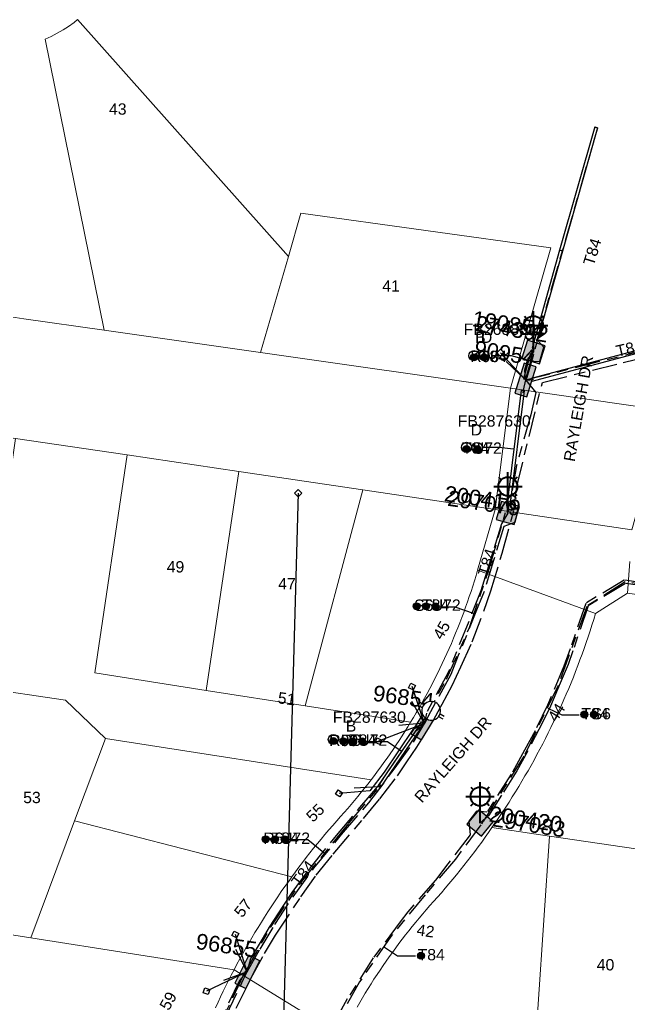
# Model space of a CAD drawing. Header units: metres. Extents: x 282960 to 285195, y 6134329 to 6136665.
# Drawn here: x 283254.9 to 283351.6, y 6136013.9 to 6136170.1 of the extents above; entities that cross this region are included whole.
import ezdxf
from ezdxf.enums import TextEntityAlignment as Align

# ---------------------------------------------------------------- set-up
doc = ezdxf.new("R2010")
doc.units = ezdxf.units.M
doc.linetypes.add('Cable Exist UG', pattern=[8.2, 4, -1.2, 1.8, -1.2])
doc.layers.get('0').update_dxf_attribs({"color": 6})
doc.layers.add('Cadastre Land Parcels_SP_EXT', color=9, linetype='Continuous', lineweight=5)
doc.layers.add('Cadastre Roads_SP_EXT', color=9, linetype='Continuous', lineweight=5)
for name, color, linetype in [('Duct_SP_EXT', 7, 'Continuous'), ('Equip_LV_EXT', 7, 'Continuous'), ('Equip_SP_SL_EXT', 7, 'Continuous'), ('Mains_HV_EXT', 7, 'Continuous'), ('Mains_LV_EXT', 7, 'Continuous'), ('Mains_LV_SL_EXT', 7, 'Continuous'), ('Mains_SL_EXT', 7, 'Continuous'), ('Services_SP_EXT', 7, 'Continuous'), ('SupportsUG_SP_LV_EXT', 7, 'Continuous'), ('SupportsUG_SP_LV_SL_EXT', 7, 'Continuous'), ('Trench_SP_EXT', 7, 'Continuous')]:
    doc.layers.add(name, color=color, linetype=linetype)
doc.styles.add('COLUMN_LABEL', font='arial.ttf')
doc.styles.add('iecARIAL', font='arial.ttf', dxfattribs={"height": 2})
doc.styles.add('POLE_LABEL', font='arial.ttf')
doc.styles.get("Standard").update_dxf_attribs({"font": 'arial.ttf'})

# ---------------------------------------------------------------- blocks, each defined once
blk = doc.blocks.new('COLUMN_EXT')
blk.add_hatch(color=256).paths.add_polyline_path([(-1.49, 1.48), (-1.49, -1.49), (1.48, -1.49), (1.48, 1.48)])
blk.add_lwpolyline([(-1.49, -1.49), (1.48, -1.49), (1.48, 1.48), (-1.49, 1.48)], close=True)
for tag, height, style, flags, p in [('ASSET_NUM', 2.5, 'COLUMN_LABEL', 8, (2, 2)), ('STRUCTURE_PLANT_NUMBER', 0.2, 'POLE_LABEL', 9, (1.81, 0.03)), ('STREET_CODE', 0.2, 'COLUMN_LABEL', 9, (1.81, -0.2))]:
    blk.add_attdef(tag, text='', height=height, dxfattribs=dict(style=style, flags=flags)).set_placement(p, align=Align.MIDDLE_LEFT)
at = {"flags": 9}
for tag, p in [('COLUMN_TYPE', (1.81, -0.4)), ('OWNED_BY', (1.81, -0.6)), ('STATE', (1.81, -0.8)), ('USAGE', (1.81, -1)), ('STREETNAME', (1.81, -1.6)), ('LEGEND', (1.81, -1.2)), ('LOCATION', (1.81, -1.4)), ('SUBURB', (1.81, -1.8)), ('NOTES', (1.81, -2))]:
    blk.add_attdef(tag, text='', height=0.2, dxfattribs=at).set_placement(p, align=Align.MIDDLE_LEFT)
at = {"flags": 1}
blk.add_attdef('Z', (1.81, -2.35), '', height=0.2, dxfattribs=at)
blk = doc.blocks.new('PILLAR_EXT')
blk.add_hatch(color=256).paths.add_polyline_path([(-2.475, 0.99), (-2.475, -0.99), (2.475, -0.99), (2.475, 0.99)])
blk.add_lwpolyline([(-2.475, -0.99), (2.475, -0.99), (2.475, 0.99), (-2.475, 0.99)], close=True)
at = {"style": 'iecARIAL', "flags": 8}
blk.add_attdef('ASSET_NUM', (1.5, 3.5), '', height=2.5, dxfattribs=at)
for tag, p, flags in [('OWNED_BY', (0, -0.2), 9), ('STATE', (0, -0.4), 9), ('SUPPORT_TYPE', (0, -0.6), 9), ('USAGE', (0, -0.8), 9), ('LEGEND', (0, -1), 9), ('LOCATION', (0, -1.2), 9), ('NOTES', (0, -1.4), 9), ('PARENT', (0, -1.6), 9), ('STREETNAME', (0, -1.8), 9), ('SUBURB', (0, -2), 1)]:
    blk.add_attdef(tag, p, '', height=0.2, dxfattribs=dict(flags=flags))
blk = doc.blocks.new('DUCT_EXT')
blk.add_circle((0, 0.8), 0.8)
at = {"flags": 1}
blk.add_attdef('Z', (0, 0), '', height=0.2, dxfattribs=at)
at = {"flags": 9}
for tag, p in [('DUCT_CODE', (0, 0)), ('XSECT_TYPE', (0, -0.2)), ('STATE', (0, -0.6)), ('FB_REFERENCE', (0, -0.4)), ('NOTES', (0, -0.8))]:
    blk.add_attdef(tag, text='', height=0.2, dxfattribs=at).set_placement(p, align=Align.MIDDLE_LEFT)
blk = doc.blocks.new('SL_LANTERN_EXT')
at = {"lineweight": 40}
for p, q in [((0, 1.97), (0, 6.47)), ((-1.46, 5.68), (-1.06, 5.28)), ((1.46, 5.68), (1.06, 5.28)), ((-2.25, 4.22), (2.25, 4.22)), ((-1.46, 2.76), (-1.06, 3.16)), ((1.46, 2.76), (1.06, 3.16)), ((0, 0), (0, 2.72))]:
    blk.add_line(p, q, dxfattribs=at)
blk.add_circle((0, 4.22), 1.5, dxfattribs=at)
at = {"style": 'iecARIAL', "flags": 8}
blk.add_attdef('ASSET_NUM', (1.5, 1.5), '', height=2.5, dxfattribs=at)
for tag, p, height, flags in [('OPERATING_VOLTAGE', (0.98, -1.65), 0.2, 9), ('CONSTRUCTED_VOLTAGE', (0.98, -0.65), 0.2, 9), ('CONTROL_TYPE', (0.98, -0.85), 0.2, 9), ('LANTERN_PURPOSE', (0.98, -1.05), 0.2, 9), ('LANTERN_TYPE', (0.98, -1.25), 0.2, 9), ('NO_PHASES', (0.98, -1.45), 0.2, 9), ('LNUMBER', (2.18, -3.25), 2.5, 8), ('ORIENTATION', (0.98, -1.85), 0.2, 9), ('OWNED_BY', (0.98, -2.05), 0.2, 9), ('STATE', (0.98, -2.25), 0.2, 9), ('USAGE', (0.98, -2.45), 0.2, 9), ('CEXIST', (0.98, -2.65), 0.2, 9), ('CNEW', (0.98, -2.85), 0.2, 9), ('CNUMBER', (0.98, -3.05), 0.2, 9), ('CREMOVE', (0.98, -3.25), 0.2, 9), ('CREPLACE', (0.98, -3.45), 0.2, 9), ('LKINGHEIGHT', (0.98, -3.65), 0.2, 9), ('LBRACKET', (0.98, -3.85), 0.2, 9), ('LBRACKETVOCAB', (0.98, -4.05), 0.2, 9), ('LCATEGORY', (0.98, -4.25), 0.2, 9), ('LCHARGE1', (0.98, -4.45), 0.2, 9), ('LCHARGE1PERCENT', (0.98, -4.65), 0.2, 9), ('LCHARGE2', (0.98, -4.85), 0.2, 9), ('LCHARGE2PERCENT', (0.98, -5.05), 0.2, 9), ('LCHARGE3', (0.98, -5.25), 0.2, 9), ('LCHARGE3PERCENT', (0.98, -5.45), 0.2, 9), ('LEXIST', (0.98, -5.65), 0.2, 9), ('LLAMP', (0.98, -5.85), 0.2, 9), ('LLAMPVOCAB', (0.98, -6.05), 0.2, 9), ('LMAST', (0.98, -6.25), 0.2, 9), ('LMASTVOCAB', (0.98, -6.45), 0.2, 9), ('LNEW', (0.98, -6.65), 0.2, 9), ('LANTNUMBER', (0.98, -6.85), 0.2, 9), ('LOUTREACH', (0.98, -7.25), 0.2, 9), ('LOUTREACHVOCAB', (0.98, -7.45), 0.2, 9), ('LRATECODE', (0.98, -7.65), 0.2, 9), ('LREMOVE', (0.98, -7.85), 0.2, 9), ('STREETNAME', (0.98, -9.25), 0.2, 9), ('SUBURB', (0.98, -9.45), 0.2, 1), ('LREPLACE', (0.98, -8.05), 0.2, 9), ('LTYPE', (0.98, -8.25), 0.2, 9), ('LTYPEVOCAB', (0.98, -8.45), 0.2, 9), ('LEGEND', (0.98, -8.65), 0.2, 9), ('LOCATION', (0.98, -8.85), 0.2, 9), ('NOTES', (0.98, -9.05), 0.2, 9)]:
    blk.add_attdef(tag, p, '', height=height, dxfattribs=dict(flags=flags))
blk = doc.blocks.new('CCP_EXT')
at = {"flags": 9}
for tag, p in [('LIFE_SUPPORT', (0, -1.6)), ('STATE', (0, -1.8)), ('NOTES', (0, -2))]:
    blk.add_attdef(tag, text='', height=0.2, dxfattribs=at).set_placement(p, align=Align.MIDDLE_LEFT)
blk.add_wipeout([(0, 0.57), (0.57, 0), (0, -0.57), (-0.57, 0)])
blk.add_lwpolyline([(-0.57, 0), (0, 0.57), (0.57, 0), (0, -0.57), (-0.57, 0)])
at = {"flags": 1}
blk.add_attdef('Z', (0, 0), '', height=0.2, dxfattribs=at)
at = {"flags": 9}
for tag, p in [('CCP_TYPE', (0, 0)), ('CONSTRUCTED_VOLTAGE', (0, -0.2)), ('OPERATING_VOLTAGE', (0, -0.6)), ('ORIENTATION', (0, -0.8)), ('OWNED_BY', (0, -1)), ('NO_PHASES', (0, -0.4)), ('USAGE', (0, -1.2)), ('LEGEND', (0, -1.4))]:
    blk.add_attdef(tag, text='', height=0.2, dxfattribs=at).set_placement(p, align=Align.MIDDLE_LEFT)
blk = doc.blocks.new('LV_UG_LINKS_OPEN_EXT')
for p, q in [((-0.25, 1.47), (-0.25, 2.22)), ((0.25, 1.47), (0.25, 2.22)), ((-0.25, -1.47), (-0.25, -2.22)), ((0.25, -1.47), (0.25, -2.22))]:
    blk.add_line(p, q)
at = {"flags": 9}
for tag, p in [('ACTUAL_STATUS', (0, 0)), ('CONSTRUCTED_VOLTAGE', (0, -0.2)), ('OPERATING_VOLTAGE', (0, -0.6)), ('ORIENTATION', (0, -0.8)), ('STATE', (0, -1)), ('SWITCH_TYPE', (0, -1.2)), ('NO_PHASES', (0, -0.4)), ('USAGE', (0, -1.4)), ('NOTES', (0, -1.6))]:
    blk.add_attdef(tag, text='', height=0.2, dxfattribs=at).set_placement(p, align=Align.MIDDLE_LEFT)
at = {"flags": 1}
blk.add_attdef('Z', (0, 0), '', height=0.2, dxfattribs=at)
blk.add_wipeout([(-0.25, 1.47), (-0.43, 1.43), (-0.61, 1.36), (-0.77, 1.28), (-0.93, 1.17), (-1.07, 1.05), (-1.19, 0.9), (-1.29, 0.75), (-1.38, 0.58), (-1.44, 0.4), (-1.48, 0.22), (-1.49, 0.03), (-1.49, -0.16), (-1.45, -0.34), (-1.4, -0.52), (-1.32, -0.69), (-1.23, -0.85), (-1.11, -1), (-0.98, -1.13), (-0.83, -1.24), (-0.66, -1.34), (-0.49, -1.41), (-0.31, -1.46), (-0.13, -1.49), (0.06, -1.49), (0.25, -1.47), (0.43, -1.43), (0.61, -1.36), (0.77, -1.28), (0.93, -1.17), (1.07, -1.05), (1.19, -0.9), (1.29, -0.75), (1.38, -0.58), (1.44, -0.4), (1.48, -0.22), (1.49, -0.03), (1.49, 0.16), (1.45, 0.34), (1.4, 0.52), (1.32, 0.69), (1.23, 0.85), (1.11, 1), (0.98, 1.13), (0.83, 1.24), (0.66, 1.34), (0.49, 1.41), (0.31, 1.46), (0.13, 1.49), (-0.06, 1.49)])
blk.add_lwpolyline([(0, -1.49, 1), (0, 1.49, 1)], format="xyb", close=True)
blk = doc.blocks.new('CABLE_LARGE_EXT')
h = blk.add_hatch(color=256)
edge = h.paths.add_edge_path()
edge.add_arc((0, 0.55), 0.55, 0, 360)
blk.add_circle((0, 0.55), 0.55)
at = {"flags": 1}
blk.add_attdef('Z', (0, 0), '', height=0.2, dxfattribs=at)
at = {"flags": 9}
for tag, p in [('COND_CODE', (0, 0)), ('STATE', (0, -0.4)), ('XSECT_SIZE', (0, -0.6)), ('FB_REFERENCE', (0, -0.2)), ('NOTES', (0, -0.8))]:
    blk.add_attdef(tag, text='', height=0.2, dxfattribs=at).set_placement(p, align=Align.MIDDLE_LEFT)

msp = doc.modelspace()

# ---------------------------------------------------------------- linework, layer by layer
at = {"layer": 'Cadastre Land Parcels_SP_EXT', "linetype": 'Continuous'}
for points in [[(283293.2, 6136117.23), (283297.6, 6136132.48), (283264.09, 6136170.1), (283263.54, 6136169.65), (283262.68, 6136169.03), (283261.8, 6136168.46), (283260.88, 6136167.93), (283259.93, 6136167.45), (283258.96, 6136167.02), (283268.31, 6136120.79), (283293.2, 6136117.23)], [(283332.91, 6136111.56), (283339.3, 6136133.88), (283299.58, 6136139.35), (283297.6, 6136132.48), (283293.2, 6136117.23), (283332.91, 6136111.56)], [(283311.27, 6136050.06), (283311.78, 6136050.74), (283312.29, 6136051.43), (283312.79, 6136052.12), (283313.28, 6136052.81), (283313.77, 6136053.51), (283314.25, 6136054.22), (283314.73, 6136054.93), (283315.2, 6136055.64), (283315.66, 6136056.35), (283316.12, 6136057.07), (283316.57, 6136057.8), (283317.02, 6136058.53), (283300.26, 6136061.14), (283284.54, 6136063.59), (283266.86, 6136066.35), (283271.98, 6136100.97), (283254.25, 6136103.6), (283251.38, 6136083.81), (283248.51, 6136064.03), (283262.21, 6136062.01), (283268.52, 6136055.97), (283310.76, 6136049.38), (283311.27, 6136050.06)], [(283266.86, 6136066.35), (283284.54, 6136063.59), (283289.71, 6136098.34), (283271.98, 6136100.97), (283266.86, 6136066.35)], [(283284.54, 6136063.59), (283300.26, 6136061.14), (283309.41, 6136095.42), (283289.71, 6136098.34), (283284.54, 6136063.59)], [(283317.47, 6136059.28), (283317.92, 6136060.04), (283318.37, 6136060.8), (283318.8, 6136061.57), (283319.23, 6136062.34), (283319.66, 6136063.12), (283320.07, 6136063.9), (283320.48, 6136064.68), (283320.88, 6136065.46), (283321.28, 6136066.25), (283321.67, 6136067.05), (283322.05, 6136067.84), (283322.42, 6136068.64), (283322.79, 6136069.45), (283323.15, 6136070.25), (283323.5, 6136071.06), (283323.85, 6136071.87), (283324.18, 6136072.69), (283324.51, 6136073.51), (283324.84, 6136074.33), (283325.15, 6136075.15), (283325.46, 6136075.98), (283325.77, 6136076.81), (283326.06, 6136077.64), (283326.35, 6136078.48), (283326.63, 6136079.31), (283326.9, 6136080.15), (283327.16, 6136081), (283327.42, 6136081.84), (283327.67, 6136082.69), (283330.47, 6136092.29), (283309.41, 6136095.42), (283300.26, 6136061.14), (283317.02, 6136058.53), (283317.47, 6136059.28)], [(283243.05, 6136026.4), (283256.67, 6136024.27), (283263.63, 6136042.88), (283268.52, 6136055.97), (283262.21, 6136062.01), (283248.51, 6136064.03), (283245.64, 6136044.24), (283243.05, 6136026.4)], [(283298.72, 6136034.76), (283299.29, 6136035.52), (283299.86, 6136036.27), (283300.44, 6136037.03), (283301.03, 6136037.77), (283301.62, 6136038.51), (283302.21, 6136039.25), (283302.82, 6136039.98), (283303.42, 6136040.71), (283304.04, 6136041.43), (283304.66, 6136042.15), (283305.28, 6136042.86), (283305.91, 6136043.57), (283306.47, 6136044.2), (283307.03, 6136044.83), (283307.58, 6136045.46), (283308.12, 6136046.11), (283308.66, 6136046.75), (283309.19, 6136047.4), (283309.72, 6136048.06), (283310.24, 6136048.72), (283310.76, 6136049.38), (283268.52, 6136055.97), (283263.63, 6136042.88), (283298.16, 6136034), (283298.72, 6136034.76)], [(283289.44, 6136020.09), (283289.9, 6136020.94), (283290.37, 6136021.78), (283290.84, 6136022.63), (283291.32, 6136023.46), (283291.81, 6136024.3), (283292.3, 6136025.13), (283292.8, 6136025.96), (283293.31, 6136026.78), (283293.82, 6136027.6), (283294.34, 6136028.41), (283294.87, 6136029.22), (283295.4, 6136030.03), (283295.94, 6136030.83), (283296.48, 6136031.63), (283297.04, 6136032.42), (283297.6, 6136033.21), (283298.16, 6136034), (283263.63, 6136042.88), (283256.67, 6136024.27), (283288.99, 6136019.23), (283289.44, 6136020.09)], [(283336.41, 6136000.41), (283354.11, 6135997.79), (283356.8, 6136037.83), (283339.09, 6136040.45), (283336.41, 6136000.41)]]:
    msp.add_lwpolyline(points, close=True, dxfattribs=at)
for points in [[(283089.62, 6136126.73), (283221.6, 6136108.19), (283254.25, 6136103.6), (283271.98, 6136100.97), (283289.71, 6136098.34), (283309.41, 6136095.42), (283330.47, 6136092.29), (283332.91, 6136111.56), (283332.91, 6136111.56), (283293.2, 6136117.23), (283268.31, 6136120.79), (283255.58, 6136122.61), (283254.19, 6136122.81), (283231.88, 6136126.07), (283212.09, 6136128.95), (283192.29, 6136131.84), (283172.5, 6136134.73)], [(283089.62, 6136126.73), (283221.6, 6136108.19), (283254.25, 6136103.6), (283271.98, 6136100.97), (283289.71, 6136098.34), (283309.41, 6136095.42), (283330.47, 6136092.29), (283332.91, 6136111.56), (283332.91, 6136111.56), (283293.2, 6136117.23), (283268.31, 6136120.79), (283255.58, 6136122.61), (283254.19, 6136122.81), (283231.88, 6136126.07), (283212.09, 6136128.95), (283192.29, 6136131.84), (283172.5, 6136134.73)], [(283089.62, 6136126.73), (283221.6, 6136108.19), (283254.25, 6136103.6), (283271.98, 6136100.97), (283289.71, 6136098.34), (283309.41, 6136095.42), (283330.47, 6136092.29), (283332.91, 6136111.56), (283332.91, 6136111.56), (283293.2, 6136117.23), (283268.31, 6136120.79), (283255.58, 6136122.61), (283254.19, 6136122.81), (283231.88, 6136126.07), (283212.09, 6136128.95), (283192.29, 6136131.84), (283172.5, 6136134.73)], [(283089.62, 6136126.73), (283221.6, 6136108.19), (283254.25, 6136103.6), (283271.98, 6136100.97), (283289.71, 6136098.34), (283309.41, 6136095.42), (283330.47, 6136092.29), (283332.91, 6136111.56), (283332.91, 6136111.56), (283293.2, 6136117.23), (283268.31, 6136120.79), (283255.58, 6136122.61), (283254.19, 6136122.81), (283231.88, 6136126.07), (283212.09, 6136128.95), (283192.29, 6136131.84), (283172.5, 6136134.73)], [(283359.62, 6136077.85), (283351.49, 6136079.05), (283346.42, 6136075.8), (283346.14, 6136074.87), (283345.85, 6136073.94), (283345.55, 6136073.02), (283345.24, 6136072.1), (283344.93, 6136071.18), (283344.61, 6136070.26), (283344.28, 6136069.34), (283343.94, 6136068.43), (283343.6, 6136067.52), (283343.25, 6136066.61), (283342.89, 6136065.71), (283342.52, 6136064.81), (283342.15, 6136063.91), (283341.77, 6136063.01), (283341.38, 6136062.12), (283340.98, 6136061.23), (283340.58, 6136060.35), (283340.17, 6136059.47), (283339.75, 6136058.59), (283339.33, 6136057.71), (283338.9, 6136056.84), (283338.46, 6136055.97), (283338.02, 6136055.11), (283337.56, 6136054.25), (283337.11, 6136053.39), (283336.64, 6136052.53), (283336.17, 6136051.68), (283335.69, 6136050.84), (283335.2, 6136050), (283334.71, 6136049.16), (283334.21, 6136048.32), (283333.7, 6136047.49), (283333.18, 6136046.67), (283332.67, 6136045.85), (283332.14, 6136045.03), (283331.6, 6136044.22), (283331.06, 6136043.41), (283330.52, 6136042.6), (283329.96, 6136041.8), (283339.09, 6136040.45), (283356.8, 6136037.83)], [(283336.41, 6136000.41), (283339.09, 6136040.45), (283339.09, 6136040.45), (283329.96, 6136041.8), (283329.43, 6136041.04), (283328.88, 6136040.27), (283328.33, 6136039.51), (283327.78, 6136038.76), (283327.22, 6136038.01), (283326.65, 6136037.26), (283326.08, 6136036.52), (283325.5, 6136035.78), (283324.91, 6136035.05), (283324.32, 6136034.32), (283323.73, 6136033.6), (283323.12, 6136032.88), (283322.52, 6136032.17), (283321.91, 6136031.46), (283321.29, 6136030.75), (283320.66, 6136030.05), (283320.09, 6136029.41), (283319.52, 6136028.76), (283318.96, 6136028.1), (283318.4, 6136027.44), (283317.85, 6136026.78), (283317.3, 6136026.11), (283316.76, 6136025.43), (283316.23, 6136024.76), (283315.7, 6136024.07), (283315.18, 6136023.38), (283314.66, 6136022.69), (283314.15, 6136021.99), (283313.64, 6136021.29), (283313.15, 6136020.59), (283312.65, 6136019.88), (283312.17, 6136019.16), (283311.69, 6136018.45), (283311.21, 6136017.72), (283310.75, 6136017), (283310.29, 6136016.27), (283309.83, 6136015.53), (283309.38, 6136014.79), (283308.94, 6136014.05), (283308.51, 6136013.31)], [(283286.03, 6136013.19), (283286.43, 6136014.06), (283286.84, 6136014.93), (283287.26, 6136015.8), (283287.68, 6136016.66), (283288.11, 6136017.52), (283288.54, 6136018.38), (283288.99, 6136019.23), (283256.67, 6136024.27), (283243.05, 6136026.4), (283242.77, 6136024.45), (283240.51, 6136008.9)]]:
    msp.add_lwpolyline(points, dxfattribs=at)
at = {"layer": 'Cadastre Roads_SP_EXT', "linetype": 'Continuous'}
msp.add_lwpolyline([(283357.55, 6136108.03), (283332.91, 6136111.56), (283330.47, 6136092.29), (283352.19, 6136089.07), (283357.55, 6136108.03)], close=True, dxfattribs=at)
msp.add_lwpolyline([(283351.84, 6136084.06), (283351.49, 6136079.05), (283359.62, 6136077.85)], dxfattribs=at)
at = {"layer": 'Duct_SP_EXT'}
for p, q in [((283346.28, 6136153.06), (283340.7, 6136133.48)), ((283346.28, 6136153.06), (283346.51, 6136152.99)), ((283346.74, 6136152.93), (283346.51, 6136152.99)), ((283346.74, 6136152.93), (283341.16, 6136133.35)), ((283340.7, 6136133.48), (283336.32, 6136117.93)), ((283341.16, 6136133.35), (283336.78, 6136117.8)), ((283340.7, 6136133.48), (283340.93, 6136133.42)), ((283341.16, 6136133.35), (283340.93, 6136133.42)), ((283336.24, 6136113.15), (283357.97, 6136118.95)), ((283336.09, 6136117.08), (283334.94, 6136113.07)), ((283336.09, 6136117.08), (283336.32, 6136117.01)), ((283336.32, 6136117.93), (283336.55, 6136117.87)), ((283336.36, 6136112.69), (283358.09, 6136118.49)), ((283336.78, 6136117.8), (283336.55, 6136117.87)), ((283336.55, 6136116.94), (283335.4, 6136112.93)), ((283336.55, 6136116.94), (283336.32, 6136117.01)), ((283334.94, 6136113.07), (283335.17, 6136113)), ((283335.4, 6136112.93), (283335.17, 6136113)), ((283336.24, 6136113.15), (283336.3, 6136112.92)), ((283336.36, 6136112.69), (283336.3, 6136112.92)), ((283332.36, 6136092.92), (283334.66, 6136111.28)), ((283332.84, 6136092.87), (283335.14, 6136111.22)), ((283334.66, 6136111.28), (283334.9, 6136111.25)), ((283335.14, 6136111.22), (283334.9, 6136111.25)), ((283332.36, 6136092.92), (283332.6, 6136092.9)), ((283332.84, 6136092.87), (283332.6, 6136092.9)), ((283311.86, 6136048.43), (283311.92, 6136048.5)), ((283311.86, 6136048.43), (283312.05, 6136048.28)), ((283311.92, 6136048.5), (283312.11, 6136048.35)), ((283312.3, 6136048.21), (283312.11, 6136048.35)), ((283312.23, 6136048.12), (283312.05, 6136048.28)), ((283312.23, 6136048.12), (283312.3, 6136048.21))]:
    msp.add_line(p, q, dxfattribs=at)
for points in [[(283328.66, 6136102.21), (283331.03, 6136102.21), (283333.36, 6136101.93)], [(283321.64, 6136076.84), (283324.08, 6136076.84), (283326.96, 6136075.86)], [(283343.82, 6136059.67), (283341.11, 6136059.67), (283338.86, 6136060.72)], [(283297.67, 6136039.91), (283300.7, 6136039.91), (283303.26, 6136037.83)], [(283317.81, 6136021.36), (283314.92, 6136021.36), (283312.9, 6136022.74)]]:
    msp.add_lwpolyline(points, dxfattribs=at)
at = {"layer": 'Mains_LV_EXT', "linetype": 'Cable Exist UG'}
for points in [[(283335.28, 6136112.88), (283336.11, 6136115.79), (283337.57, 6136115.88), (283338.18, 6136118.08), (283337.13, 6136119.27), (283346.77, 6136152.94)], [(283335.28, 6136112.88), (283359.29, 6136118.91), (283377.04, 6136116.47)]]:
    msp.add_lwpolyline(points, dxfattribs=at)
at = {"layer": 'Mains_LV_SL_EXT', "linetype": 'Cable Exist UG'}
msp.add_lwpolyline([(283335.28, 6136112.88), (283335.19, 6136114.47), (283335.67, 6136116.19), (283336.56, 6136117.32)], dxfattribs=at)
at = {"layer": 'Mains_SL_EXT', "linetype": 'Cable Exist UG'}
msp.add_lwpolyline([(283359.83, 6136079.95), (283358.22, 6136079.56), (283351.18, 6136080.57), (283345.24, 6136077.02), (283342.81, 6136069.85), (283342.05, 6136067.7), (283340.8, 6136064.74), (283339.26, 6136061.06), (283338.06, 6136058.57), (283335.58, 6136053.89), (283333.9, 6136050.81), (283331.48, 6136046.95), (283329.38, 6136043.65), (283328.07, 6136042.52)], dxfattribs=at)
at = {"layer": 'Trench_SP_EXT', "linetype": 'Cable Exist UG'}
for points in [[(283332.23, 6136115.83), (283335.28, 6136112.88)], [(283335.28, 6136112.88), (283334.9, 6136111.25), (283334.85, 6136110.86)], [(283335.28, 6136112.88), (283335.95, 6136112.88), (283336.57, 6136112.99)], [(283332.65, 6136093.29), (283332.6, 6136092.9), (283332.48, 6136091.75)], [(283318.97, 6136058.54), (283322.75, 6136065.38), (283326.37, 6136073.59), (283329.16, 6136081.8), (283329.5, 6136082.87), (283329.5, 6136082.87), (283332.1, 6136091.82)], [(283359.71, 6136079.55), (283359.11, 6136079.64), (283359.11, 6136079.64), (283351.1, 6136080.83), (283345.02, 6136076.92), (283340.48, 6136064.37), (283335.04, 6136053.14), (283328.52, 6136042.7), (283328.29, 6136042.33)], [(283319.21, 6136058.35), (283317.16, 6136061.88)], [(283319.14, 6136058.38), (283314.34, 6136057.94)], [(283312.27, 6136048.58), (283312.05, 6136048.28), (283307.68, 6136048.03)], [(283328.16, 6136042.22), (283324.14, 6136036.8), (283319.36, 6136031.14), (283313.9, 6136024.53), (283308.92, 6136017.29), (283304.55, 6136009.59), (283304.34, 6136009.01)], [(283291.07, 6136018.88), (283289.19, 6136022.58)], [(283291.07, 6136018.88), (283286.34, 6136017.17)]]:
    msp.add_lwpolyline(points, dxfattribs=at)

# ---------------------------------------------------------------- block references
at = {"layer": 'Duct_SP_EXT'}
for name, p in [('DUCT_EXT', (283327.08, 6136115.94)), ('DUCT_EXT', (283328.72, 6136115.94)), ('CABLE_LARGE_EXT', (283327.08, 6136115.95)), ('CABLE_LARGE_EXT', (283328.72, 6136115.94)), ('DUCT_EXT', (283325.91, 6136101.38)), ('CABLE_LARGE_EXT', (283325.91, 6136101.38)), ('DUCT_EXT', (283327.61, 6136101.36)), ('CABLE_LARGE_EXT', (283327.61, 6136101.36)), ('CABLE_LARGE_EXT', (283317.98, 6136076.4)), ('CABLE_LARGE_EXT', (283319.48, 6136076.39)), ('CABLE_LARGE_EXT', (283320.98, 6136076.36)), ('CABLE_LARGE_EXT', (283344.65, 6136059.21)), ('CABLE_LARGE_EXT', (283346.15, 6136059.21)), ('DUCT_EXT', (283304.75, 6136054.99)), ('CABLE_LARGE_EXT', (283304.75, 6136054.99)), ('CABLE_LARGE_EXT', (283306.35, 6136054.96)), ('CABLE_LARGE_EXT', (283307.85, 6136054.96)), ('CABLE_LARGE_EXT', (283309.35, 6136054.94)), ('CABLE_LARGE_EXT', (283294, 6136039.39)), ('CABLE_LARGE_EXT', (283295.5, 6136039.39)), ('CABLE_LARGE_EXT', (283297, 6136039.39)), ('CABLE_LARGE_EXT', (283318.67, 6136020.89))]:
    msp.add_blockref(name, p, dxfattribs=at)
at = {"layer": 'Equip_SP_SL_EXT'}
ref = msp.add_blockref('SL_LANTERN_EXT', (283336.56, 6136117.32), dxfattribs=at)
ref.add_attrib('ASSET_NUM', '190854', dxfattribs={"layer": '0', "height": 2.5, "rotation": 350.6806, "style": 'iecARIAL'}).set_placement((283338.06, 6136118.82), align=Align.BOTTOM_RIGHT)
ref = msp.add_blockref('SL_LANTERN_EXT', (283332.48, 6136091.75), dxfattribs=at)
ref.add_attrib('ASSET_NUM', '200416', dxfattribs={"layer": '0', "height": 2.5, "rotation": 351.9137, "style": 'iecARIAL'}).set_placement((283333.98, 6136093.25), align=Align.MIDDLE_RIGHT)
ref = msp.add_blockref('SL_LANTERN_EXT', (283328.07, 6136042.52), dxfattribs=at)
ref.add_attrib('ASSET_NUM', '200420', dxfattribs={"layer": '0', "height": 2.5, "rotation": 351.2886, "style": 'iecARIAL'}).set_placement((283329.57, 6136044.02), align=Align.MIDDLE_LEFT)
at = {"layer": 'SupportsUG_SP_LV_EXT'}
ref = msp.add_blockref('PILLAR_EXT', (283335.28, 6136112.88), dxfattribs=dict(at, rotation=252.7649553208381))
ref.add_attrib('ASSET_NUM', '90954', dxfattribs={"layer": '0', "height": 2.5, "rotation": 350.7148, "style": 'iecARIAL'}).set_placement((283336.78, 6136116.38), align=Align.MIDDLE_RIGHT)
ref = msp.add_blockref('PILLAR_EXT', (283319.21, 6136058.35), dxfattribs=dict(at, rotation=238.7949356036953))
ref.add_attrib('ASSET_NUM', '96854', dxfattribs={"layer": '0', "height": 2.5, "rotation": 351.9997, "style": 'iecARIAL'}).set_placement((283320.71, 6136061.85), align=Align.MIDDLE_RIGHT)
ref = msp.add_blockref('PILLAR_EXT', (283291.07, 6136018.88), dxfattribs=dict(at, rotation=243.3574518549143))
ref.add_attrib('ASSET_NUM', '96855', dxfattribs={"layer": '0', "height": 2.5, "rotation": 351.6502, "style": 'iecARIAL'}).set_placement((283292.57, 6136022.38), align=Align.MIDDLE_RIGHT)
at = {"layer": 'SupportsUG_SP_LV_SL_EXT'}
ref = msp.add_blockref('COLUMN_EXT', (283336.56, 6136117.32), dxfattribs=dict(at, rotation=252.7649553208381))
ref.add_attrib('ASSET_NUM', '274392', dxfattribs={"layer": '0', "height": 2.5, "rotation": 350.7148, "style": 'COLUMN_LABEL'}).set_placement((283338.56, 6136118.07), align=Align.BOTTOM_RIGHT)
ref = msp.add_blockref('COLUMN_EXT', (283332.48, 6136091.75), dxfattribs=dict(at, rotation=253.8119400375196))
ref.add_attrib('ASSET_NUM', '297079', dxfattribs={"layer": '0', "height": 2.5, "rotation": 351.7822, "style": 'COLUMN_LABEL'}).set_placement((283334.48, 6136092.5), align=Align.MIDDLE_RIGHT)
ref = msp.add_blockref('COLUMN_EXT', (283328.07, 6136042.52), dxfattribs=dict(at, rotation=230.4403321059059))
ref.add_attrib('ASSET_NUM', '297083', dxfattribs={"layer": '0', "height": 2.5, "rotation": 351.0835, "style": 'COLUMN_LABEL'}).set_placement((283330.07, 6136043.27), align=Align.MIDDLE_LEFT)

# ---------------------------------------------------------------- texts
at = {"layer": 'Cadastre Land Parcels_SP_EXT'}
for s, p in [('43', (283269.1, 6136155.01)), ('41', (283312.52, 6136126.9)), ('49', (283278.27, 6136082.31)), ('47', (283295.98, 6136079.62)), ('53', (283255.46, 6136045.68)), ('40', (283346.6, 6136019.12))]:
    msp.add_text(s, height=1.8, dxfattribs=at).set_placement(p)
for s, rotation, p in [('45', 60.3201, (283322.02, 6136071.49)), ('51', 351.9038, (283295.83, 6136061.57)), ('44', 58.0566, (283340.22, 6136058.42)), ('55', 44.1095, (283301.5, 6136042.54)), ('57', 51.5266, (283290.24, 6136027.37)), ('42', 351.9088, (283317.9, 6136024.71)), ('59', 60.8786, (283278.6, 6136012.62))]:
    msp.add_text(s, height=1.8, rotation=rotation, dxfattribs=at).set_placement(p)
at = {"layer": 'Cadastre Roads_SP_EXT'}
for rotation, p in [(79.992, (283343.1, 6136099.81)), (48.8554, (283318.82, 6136045.6))]:
    msp.add_text('RAYLEIGH DR', height=1.8, rotation=rotation, dxfattribs=at).set_placement(p)
at = {"layer": 'Duct_SP_EXT'}
for s, p in [('FB268884', (283325.45, 6136120.04)), ('B', (283327.28, 6136118.75)), ('D', (283328.19, 6136118.76)), ('FB287630', (283324.51, 6136105.47)), ('D', (283326.56, 6136104.07)), ('T84', (283325.21, 6136101.18)), ('U72', (283326.91, 6136101.16)), ('S6', (283317.58, 6136076.21)), ('T84', (283318.82, 6136076.23)), ('U72', (283320.37, 6136076.23)), ('FB287630', (283304.67, 6136058.44)), ('T84', (283344.15, 6136058.99)), ('S6', (283345.78, 6136058.99)), ('B', (283306.72, 6136057.04)), ('R99', (283304.09, 6136054.74)), ('R6', (283305.94, 6136054.78)), ('R6', (283293.61, 6136039.21)), ('T84', (283294.93, 6136039.22)), ('U72', (283296.43, 6136039.22)), ('T84', (283318.13, 6136020.72))]:
    msp.add_text(s, height=1.8, dxfattribs=at).set_placement(p)
at = {"layer": 'Mains_LV_EXT'}
for rotation, p in [(72.8601, (283346.12, 6136130.89)), (12.9738, (283349.9, 6136116.55)), (73.0646, (283329.4, 6136081.6)), (53.5379, (283299.38, 6136032.23))]:
    msp.add_text('T84', height=1.8, rotation=rotation, dxfattribs=at).set_placement(p)

# ---------------------------------------------------------------- next in the draw order: block references
at = {"layer": 'Services_SP_EXT'}
for p in [(283331.32, 6136117.2), (283299.15, 6136094.92)]:
    msp.add_blockref('CCP_EXT', p, dxfattribs=at)
for p, rotation in [((283317.25, 6136064.19), 288.8172838590809), ((283311.92, 6136055.5), 21.36919771303923), ((283305.65, 6136047.22), 11.80837255914207), ((283289.18, 6136024.82), 287.6471466971257), ((283284.59, 6136015.82), 25.36230489325714)]:
    msp.add_blockref('CCP_EXT', p, dxfattribs=dict(at, rotation=rotation))

# ---------------------------------------------------------------- next in the draw order: linework, layer by layer
at = {"layer": 'Cadastre Roads_SP_EXT', "linetype": 'Continuous'}
msp.add_lwpolyline([(283308.51, 6136013.31), (283308.94, 6136014.05), (283309.38, 6136014.79), (283309.83, 6136015.53), (283310.29, 6136016.27), (283310.75, 6136017), (283311.21, 6136017.72), (283311.69, 6136018.45), (283312.17, 6136019.16), (283312.65, 6136019.88), (283313.15, 6136020.59), (283313.64, 6136021.29), (283314.15, 6136021.99), (283314.66, 6136022.69), (283315.18, 6136023.38), (283315.7, 6136024.07), (283316.23, 6136024.76), (283316.76, 6136025.43), (283317.3, 6136026.11), (283317.85, 6136026.78), (283318.4, 6136027.44), (283318.96, 6136028.1), (283319.52, 6136028.76), (283320.09, 6136029.41), (283320.66, 6136030.05), (283321.29, 6136030.75), (283321.91, 6136031.46), (283322.52, 6136032.17), (283323.12, 6136032.88), (283323.73, 6136033.6), (283324.32, 6136034.32), (283324.91, 6136035.05), (283325.5, 6136035.78), (283326.08, 6136036.52), (283326.65, 6136037.26), (283327.22, 6136038.01), (283327.78, 6136038.76), (283328.33, 6136039.51), (283328.88, 6136040.27), (283329.43, 6136041.04), (283329.96, 6136041.8), (283330.52, 6136042.6), (283331.06, 6136043.41), (283331.6, 6136044.22), (283332.14, 6136045.03), (283332.67, 6136045.85), (283333.18, 6136046.67), (283333.7, 6136047.49), (283334.21, 6136048.32), (283334.71, 6136049.16), (283335.2, 6136050), (283335.69, 6136050.84), (283336.17, 6136051.68), (283336.64, 6136052.53), (283337.11, 6136053.39), (283337.56, 6136054.25), (283338.02, 6136055.11), (283338.46, 6136055.97), (283338.9, 6136056.84), (283339.33, 6136057.71), (283339.75, 6136058.59), (283340.17, 6136059.47), (283340.58, 6136060.35), (283340.98, 6136061.23), (283341.38, 6136062.12), (283341.77, 6136063.01), (283342.15, 6136063.91), (283342.52, 6136064.81), (283342.89, 6136065.71), (283343.25, 6136066.61), (283343.6, 6136067.52), (283343.94, 6136068.43), (283344.28, 6136069.34), (283344.61, 6136070.26), (283344.93, 6136071.18), (283345.24, 6136072.1), (283345.55, 6136073.02), (283345.85, 6136073.94), (283346.14, 6136074.87), (283346.42, 6136075.8), (283337.05, 6136079.25), (283327.67, 6136082.69), (283327.42, 6136081.84), (283327.16, 6136081), (283326.9, 6136080.15), (283326.63, 6136079.31), (283326.35, 6136078.48), (283326.06, 6136077.64), (283325.77, 6136076.81), (283325.46, 6136075.98), (283325.15, 6136075.15), (283324.84, 6136074.33), (283324.51, 6136073.51), (283324.18, 6136072.69), (283323.85, 6136071.87), (283323.5, 6136071.06), (283323.15, 6136070.25), (283322.79, 6136069.45), (283322.42, 6136068.64), (283322.05, 6136067.84), (283321.67, 6136067.05), (283321.28, 6136066.25), (283320.88, 6136065.46), (283320.48, 6136064.68), (283320.07, 6136063.9), (283319.66, 6136063.12), (283319.23, 6136062.34), (283318.8, 6136061.57), (283318.37, 6136060.8), (283317.92, 6136060.04), (283317.47, 6136059.28), (283317.02, 6136058.53), (283316.57, 6136057.8), (283316.12, 6136057.07), (283315.66, 6136056.35), (283315.2, 6136055.64), (283314.73, 6136054.93), (283314.25, 6136054.22), (283313.77, 6136053.51), (283313.28, 6136052.81), (283312.79, 6136052.12), (283312.29, 6136051.43), (283311.78, 6136050.74), (283311.27, 6136050.06), (283310.76, 6136049.38), (283310.24, 6136048.72), (283309.72, 6136048.06), (283309.19, 6136047.4), (283308.66, 6136046.75), (283308.12, 6136046.11), (283307.58, 6136045.46), (283307.03, 6136044.83), (283306.47, 6136044.2), (283305.91, 6136043.57), (283305.28, 6136042.86), (283304.66, 6136042.15), (283304.04, 6136041.43), (283303.42, 6136040.71), (283302.82, 6136039.98), (283302.21, 6136039.25), (283301.62, 6136038.51), (283301.03, 6136037.77), (283300.44, 6136037.03), (283299.86, 6136036.27), (283299.29, 6136035.52), (283298.72, 6136034.76), (283298.16, 6136034), (283297.6, 6136033.21), (283297.04, 6136032.42), (283296.48, 6136031.63), (283295.94, 6136030.83), (283295.4, 6136030.03), (283294.87, 6136029.22), (283294.34, 6136028.41), (283293.82, 6136027.6), (283293.31, 6136026.78), (283292.8, 6136025.96), (283292.3, 6136025.13), (283291.81, 6136024.3), (283291.32, 6136023.46), (283290.84, 6136022.63), (283290.37, 6136021.78), (283289.9, 6136020.94), (283289.44, 6136020.09), (283288.99, 6136019.23), (283297.51, 6136013.99), (283306.03, 6136008.75)], dxfattribs=at)
at = {"layer": 'Duct_SP_EXT'}
for points in [[(283329.94, 6136116.75), (283332.99, 6136116.75), (283335.68, 6136116.02)], [(283310.03, 6136055.46), (283313.36, 6136055.46), (283315.52, 6136053.98)]]:
    msp.add_lwpolyline(points, dxfattribs=at)
at = {"layer": 'Mains_LV_EXT', "linetype": 'Cable Exist UG'}
msp.add_lwpolyline([(283279.21, 6135984.89), (283279.98, 6135988.11), (283280.78, 6135991.51), (283281.46, 6135994.39), (283281.97, 6135996.56), (283283.13, 6136000.11), (283285.4, 6136000.64), (283285.94, 6136002.31), (283284.52, 6136004.16), (283286.77, 6136009.9), (283287.69, 6136011.87), (283290.49, 6136017.75), (283291.07, 6136018.88)], dxfattribs=at)
at = {"layer": 'Mains_SL_EXT', "linetype": 'Cable Exist UG'}
msp.add_lwpolyline([(283291.07, 6136018.88), (283289.83, 6136017.52), (283287.6, 6136012.85), (283286.42, 6136010.38), (283283.99, 6136004.15), (283283.7, 6136002.06)], dxfattribs=at)
at = {"layer": 'Services_SP_EXT'}
for points in [[(283335.28, 6136112.88), (283331.32, 6136117.2)], [(283299.15, 6136094.92), (283295.14, 6135950.44)], [(283291.07, 6136018.88), (283289.18, 6136024.82)], [(283291.07, 6136018.88), (283284.59, 6136015.82)]]:
    msp.add_lwpolyline(points, dxfattribs=at)
at = {"layer": 'Trench_SP_EXT', "linetype": 'Cable Exist UG'}
for points in [[(283290.77, 6136018.92), (283294.78, 6136025.93), (283299.53, 6136032.98), (283307.23, 6136042.49), (283312.05, 6136048.28)], [(283290.73, 6136018.94), (283290.43, 6136018.31), (283286.64, 6136010.37), (283283.5, 6136002.23)]]:
    msp.add_lwpolyline(points, dxfattribs=at)

# ---------------------------------------------------------------- next in the draw order: texts
at = {"layer": 'Duct_SP_EXT'}
for s, p in [('R90', (283326.5, 6136115.72)), ('T84', (283328.02, 6136115.74)), ('T84', (283307.24, 6136054.79)), ('U72', (283308.71, 6136054.79))]:
    msp.add_text(s, height=1.8, dxfattribs=at).set_placement(p)

# ---------------------------------------------------------------- next in the draw order: block references
at = {"layer": 'Equip_LV_EXT', "rotation": 61.46551683035364}
msp.add_blockref('LV_UG_LINKS_OPEN_EXT', (283320.3, 6136060.36), dxfattribs=at)

# ---------------------------------------------------------------- next in the draw order: linework, layer by layer
at = {"layer": 'Duct_SP_EXT'}
for p, q in [((283311.92, 6136048.5), (283318.26, 6136057.76)), ((283318.26, 6136057.76), (283318.76, 6136058.65)), ((283318.26, 6136057.76), (283318.46, 6136057.63)), ((283318.67, 6136057.51), (283319.18, 6136058.42)), ((283318.76, 6136058.65), (283318.97, 6136058.54)), ((283319.18, 6136058.42), (283318.97, 6136058.54)), ((283312.3, 6136048.21), (283318.67, 6136057.51)), ((283318.67, 6136057.51), (283318.46, 6136057.63))]:
    msp.add_line(p, q, dxfattribs=at)
at = {"layer": 'Mains_HV_EXT', "linetype": 'Cable Exist UG'}
msp.add_lwpolyline([(283289.32, 6136013.14), (283291.63, 6136017.84), (283293.8, 6136021.79), (283295.58, 6136024.72), (283299.6, 6136030.82), (283302.02, 6136034.26), (283304.73, 6136037.58), (283309.54, 6136043.26), (283312.13, 6136046.38), (283314.93, 6136050.01), (283316.44, 6136052.23), (283318.03, 6136054.58), (283320.16, 6136057.99), (283322.06, 6136061.41), (283323.63, 6136064.37), (283324.99, 6136067.31), (283326.81, 6136071.3), (283328.64, 6136076.17), (283329.8, 6136079.38), (283331.57, 6136085.37), (283333.41, 6136092.14), (283333.91, 6136095.95), (283337.96, 6136112.5), (283350.82, 6136115.64), (283359.59, 6136117.86)], dxfattribs=at)
at = {"layer": 'Mains_LV_EXT', "linetype": 'Cable Exist UG'}
for points in [[(283335.28, 6136112.88), (283336.93, 6136110.9), (283336.11, 6136107.35), (283333.88, 6136099.28), (283332.83, 6136093.64), (283334.08, 6136092.13), (283333.6, 6136090.24), (283331.86, 6136089.64), (283330.21, 6136084.23), (283328.7, 6136079.28), (283327.82, 6136077.11), (283324.61, 6136069.11), (283323.42, 6136066.12), (283320.21, 6136060.19), (283319.21, 6136058.35)], [(283357.98, 6136080.12), (283350.97, 6136081.11), (283344.85, 6136077.41), (283342.38, 6136070.18), (283341.38, 6136067.42), (283338.79, 6136061.24), (283336.81, 6136057.19), (283335.13, 6136054.11), (283333, 6136050.26), (283329.15, 6136044.24), (283327.49, 6136044.41), (283326.29, 6136042.82), (283326.51, 6136040.63), (283322.95, 6136036.02), (283320.96, 6136033.45), (283316.59, 6136028.4), (283315.36, 6136026.83), (283311.1, 6136021.12), (283306.97, 6136014.62), (283304.23, 6136009.62)], [(283291.07, 6136018.88), (283293.12, 6136022.52), (283295.46, 6136026.4), (283298.34, 6136030.83), (283301.67, 6136035.35), (283306.03, 6136040.68), (283310.4, 6136045.73), (283314.57, 6136051.28), (283317.5, 6136055.39), (283319.21, 6136058.35)]]:
    msp.add_lwpolyline(points, dxfattribs=at)
at = {"layer": 'Mains_SL_EXT', "linetype": 'Cable Exist UG'}
for points in [[(283332.48, 6136091.75), (283331.46, 6136090.04), (283329.76, 6136084.48), (283329.16, 6136082.48), (283328.21, 6136079.38), (283326.26, 6136074.52), (283323, 6136066.41), (283319.53, 6136059.99), (283319.21, 6136058.35)], [(283291.07, 6136018.88), (283291.66, 6136021.02), (283293.48, 6136024.1), (283294.59, 6136025.97), (283296.77, 6136029.32), (283298.23, 6136031.51), (283301.05, 6136035.35), (283305.25, 6136040.54), (283308.97, 6136044.97), (283310.27, 6136046.51), (283312.06, 6136048.63), (283313.43, 6136050.64), (283315.13, 6136053.12), (283317.95, 6136057.21), (283319.21, 6136058.35)]]:
    msp.add_lwpolyline(points, dxfattribs=at)
at = {"layer": 'Services_SP_EXT'}
for points in [[(283319.21, 6136058.35), (283317.25, 6136064.19)], [(283319.21, 6136058.35), (283317.4, 6136057.36), (283312.8, 6136050.62), (283310.55, 6136047.66), (283305.65, 6136047.22)], [(283319.21, 6136058.35), (283311.92, 6136055.5)]]:
    msp.add_lwpolyline(points, dxfattribs=at)

doc.saveas('drawing.dxf')
